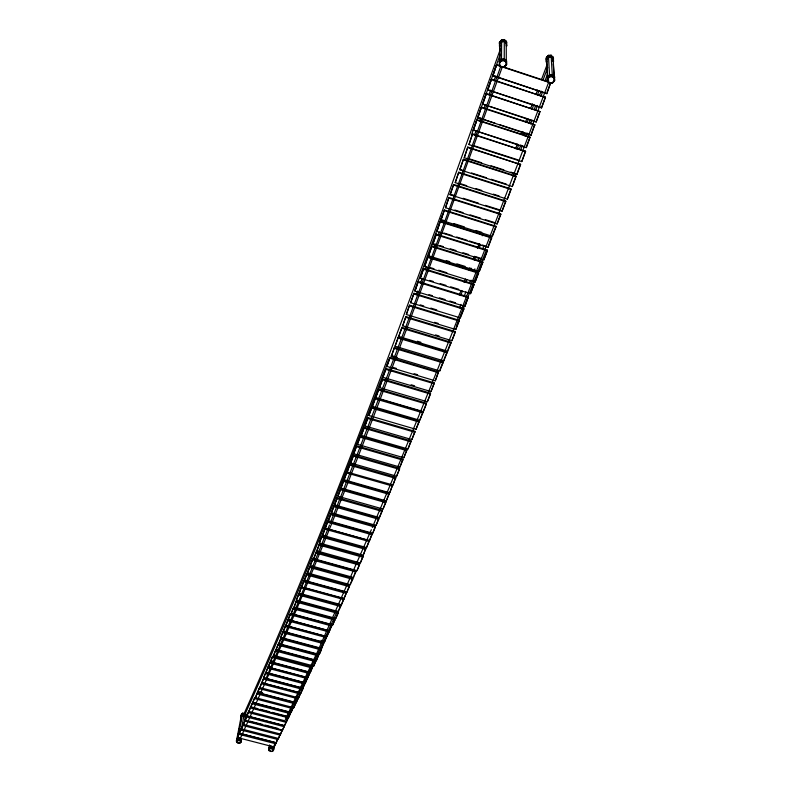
<?xml version="1.0" encoding="UTF-8"?>
<svg xmlns="http://www.w3.org/2000/svg" width="791" height="791" viewBox="0 0 791 791"><rect width="100%" height="100%" fill="white"/><g stroke="black" fill="none" stroke-linecap="round" stroke-linejoin="round"><path stroke-width="1.19" d="M506.23 61.955L504.233 60.215L501.494 60.383L499.625 62.351L499.714 65.564L501.702 67.294L504.44 67.126L506.309 65.159L506.25 41.251L504.312 39.55L501.642 39.718L499.823 42.487L501.029 41.191M506.507 61.827L506.507 60.68L504.351 58.791L501.375 58.969L499.348 61.115L499.339 62.262L501.375 60.126L504.342 59.938L506.507 61.827L506.596 64.664L504.569 66.79L504.569 65.643M506.596 64.664L506.507 60.68M506.606 41.913L506.606 43.238L504.44 41.34L501.464 41.528L499.437 43.683L499.447 42.368L501.474 40.203L504.44 40.015L506.606 41.913L506.695 46.105L506.695 44.78M435.287 380.827L438.481 371.908L390.052 357.443L387.026 365.63L386.977 366.441L435.287 380.827L438.481 371.908M506.23 62.548L504.233 60.215M501.632 41.874L501.504 59.236L499.635 61.204L499.803 43.812L501.632 41.874L504.302 41.705L504.243 59.068L506.23 60.808L506.309 65.159M504.302 41.053L504.312 39.55M504.342 59.938L504.351 58.791M504.44 41.34L504.44 40.015M504.44 67.126L506.309 64.575M428.584 255.829L431.935 245.991L482.747 261.791L482.807 262.533L479.257 271.531L428.584 255.829L431.935 245.991M424.619 266.577L427.941 256.808L478.535 272.48L478.585 273.221L475.075 282.16L424.619 266.577L427.941 256.808M450.979 343.047L450.979 342.196L401.877 327.365L398.713 336.482L447.686 351.224L450.979 343.047L401.818 328.206L401.877 327.365M501.464 41.528L501.474 40.203M501.375 60.126L501.375 58.969M499.625 62.351L499.615 62.944L501.494 60.383M501.642 39.718L501.642 40.549L504.302 40.381L506.25 42.081M501.702 67.294L499.714 64.971L499.714 65.564M499.754 61.49L499.803 43.812M447.063 352.766L447.073 351.916L398.189 337.203L395.055 346.25L443.81 360.874L447.063 352.766L398.13 338.044L398.189 337.203M447.686 351.224L447.696 350.364M499.546 45.225L499.536 46.55L499.447 42.368M503.58 66.849L501.603 66.978L499.437 65.099L499.447 63.942M443.009 362.881L443.029 362.031L394.373 347.437L391.258 356.415L439.786 370.92L443.009 362.881L394.304 348.287L394.373 347.437M443.81 360.874L443.82 360.014M439.786 370.92L439.806 370.05M420.308 278.234L423.61 268.574L473.957 284.098L473.997 284.859L470.526 293.679L420.308 278.234L423.61 268.574M464.92 306.394L468.312 296.912L464.92 306.394L414.978 291.108L418.241 281.537L467.145 296.546M434.14 383.724L434.16 382.844L385.968 368.507L382.913 377.297L430.986 391.555L434.14 383.724L385.899 369.377L385.968 368.507M414.978 291.108L418.241 281.537M430.986 391.555L434.16 382.844M410.687 302.745L413.93 293.263L463.763 308.5L463.793 309.281L460.392 317.883L410.687 302.745L413.93 293.263M430.482 394.066L430.512 393.167L382.567 378.958L379.542 387.639L427.358 401.759L430.482 394.066L382.488 379.838L382.567 378.958M427.358 401.759L430.512 393.167M406.356 314.521L409.57 305.148L459.156 320.246L459.175 321.047L455.814 329.531L406.356 314.521L409.57 305.148M426.379 404.082L426.428 403.163L378.721 389.073L375.725 397.616L423.294 411.617L426.379 404.082L378.632 389.993L378.721 389.073M423.294 411.617L426.428 403.163M422.819 412.823L422.869 411.893L375.379 397.913L372.403 406.366L419.764 420.258L422.819 412.823L375.28 398.842L375.379 397.913M414.85 432.252L414.909 431.322L367.884 417.589L364.967 425.934L411.864 439.588L414.85 432.252L367.785 418.508L367.884 417.589M419.764 420.258L422.869 411.893M402.708 325.823L405.892 316.598L455.24 331.558L455.24 332.398L451.918 340.694L402.708 325.823L405.892 316.598M411.864 439.588L414.909 431.322M419.042 421.989L419.092 421.039L371.829 407.177L368.883 415.542L416.017 429.325L419.042 421.989L371.73 408.116L371.829 407.177M386.977 366.441L390.052 357.443M416.017 429.325L419.092 421.039M406.752 450.633L406.811 449.674L360.251 436.167L357.394 444.324L403.825 457.752L406.752 450.633L360.142 437.107L360.251 436.167M410.915 441.823L410.984 440.864L364.196 427.249L361.319 435.436L407.968 448.972L410.915 441.823L364.087 428.198L364.196 427.249M403.825 457.752L406.811 449.674M407.968 448.972L410.984 440.864M402.807 460.105L402.886 459.126L356.563 445.738L353.735 453.757L399.92 467.066L402.807 460.105L356.444 446.697L356.563 445.738M399.92 467.066L402.886 459.126M399.495 469.34L399.574 468.361L353.498 455.092L350.69 463.012L396.637 476.202L399.495 469.34L353.369 456.061L353.498 455.092M396.637 476.202L399.574 468.361M389.716 492.773L392.593 485.061L389.716 492.773L344.204 479.791L344.332 478.802L346.962 472L392.929 484.992L395.836 477.369L349.988 464.208L347.229 471.911L349.988 464.208M389.053 494.316L389.142 493.317L343.719 480.355L341 488.047L386.285 500.93L389.053 494.316L343.591 481.343L343.719 480.355M386.285 500.93L389.142 493.317M392.929 484.992L395.836 477.369M385.761 502.631L385.86 501.603L340.654 488.749L337.965 496.254L383.032 509.038L385.761 502.631L340.506 489.767L340.654 488.749M383.032 509.038L385.86 501.603M369.12 541.509L369.239 540.48L325.141 528.121L322.57 535.309L366.54 547.59L369.12 541.509L324.982 529.149L325.141 528.121M382.073 511.362L382.191 510.304L337.223 497.559L334.563 504.876L379.393 517.551L382.073 511.362L337.055 498.607L337.223 497.559M366.54 547.59L369.239 540.48M378.711 519.262L378.83 518.204L334.079 505.558L331.449 512.815L376.061 525.382L378.711 519.262L333.921 506.606L334.079 505.558M379.393 517.551L382.191 510.304M375.339 527.182L375.468 526.124L330.935 513.577L328.334 520.765L372.719 533.243L375.339 527.182L330.776 514.634L330.935 513.577M376.061 525.382L378.83 518.204M372.719 533.243L375.023 527.132M369.496 540.698L372.215 533.678L327.909 521.229L325.496 527.261L325.328 528.319L369.496 540.698L372.215 533.678M363.207 555.233L365.867 548.341L321.996 536.08L319.633 541.983L319.465 543.051L363.207 555.233L365.867 548.341M362.851 557.23L362.99 556.162L319.346 544.01L316.835 550.882L360.34 562.965L362.851 557.23L319.168 545.078L316.835 550.882M360.34 562.965L362.99 556.162M344.204 479.791L346.962 472M353.488 577.509L356.069 570.855L312.87 558.901L310.606 564.547L310.418 565.624L353.488 577.509L353.626 576.431M359.45 565.09L359.598 564.013L316.182 551.96L313.711 558.693L356.988 570.667L359.45 565.09L316.005 553.038L313.711 558.693M356.988 570.667L359.598 564.013M349.404 586.665L349.553 585.577L306.819 573.821L304.416 580.386L347.022 592.083L349.404 586.665L306.641 574.899L304.416 580.386M347.022 592.083L347.17 590.996M352.707 579.319L352.855 578.231L309.884 566.366L307.472 572.921L350.304 584.717L352.707 579.319L309.696 567.454L307.472 572.921M344.085 598.767L346.596 592.35L304.07 580.673L301.875 586.082L301.687 587.169L344.085 598.767L344.233 597.689M350.304 584.717L350.462 583.62M299.216 593.23L301.559 586.823L299.216 593.23L341.405 604.759L343.739 599.499L343.887 598.411L306.265 588.108M341.405 604.759L343.887 598.411M340.664 606.479L340.822 605.382L298.721 593.883L296.398 600.151L338.37 611.581L340.664 606.479L298.523 594.98L296.398 600.151M338.37 611.581L338.538 610.474M338.064 613.43L338.232 612.313L296.338 600.913L294.054 607.073L335.799 618.414L338.064 613.43L296.141 602.02L294.054 607.073M335.799 618.414L338.232 612.313M329.086 631.95L329.264 630.842L288.023 619.699L285.808 625.661L326.91 636.745L329.086 631.95L287.815 620.806L285.808 625.661M329.62 630.832L331.993 624.89L290.544 613.658L288.507 618.562L288.3 619.669L329.62 630.832L329.788 629.715M325.328 528.319L327.909 521.229M324.35 642.381L326.683 636.518L324.35 642.381L283.435 631.376L285.64 625.444L324.34 635.885M319.465 543.051L321.996 536.08M321.611 648.353L323.915 642.589L283.089 631.613L281.121 636.33L280.914 637.437L321.611 648.353L323.915 642.589M332.813 624.811L335.186 618.987L293.53 607.676L291.513 612.432L291.296 613.569L332.813 624.811L334.751 619.926M319.168 545.078L319.346 544.01M269.593 744.934L269.078 750.639L270.492 751.45L272.233 751.45L272.361 750.699M272.233 751.45L273.3 750.649L273.419 747.287L273.666 748.434M273.617 749.947L273.587 747.248L273.617 749.947L272.46 750.817M273.3 750.649L274.25 744.914M321.344 649.945L321.532 648.818L280.924 637.922L278.788 643.587L319.267 654.424L321.344 649.945L280.706 639.049L278.788 643.587M269.078 750.639L268.95 748.751L270.018 747.94L271.768 747.94L273.182 748.751L273.419 749.898M270.156 746.358L269.009 747.238L269.029 749.937L268.762 748.701L269.919 747.821L270.156 746.358L272.055 746.368M268.831 749.492L269.889 748.691L270.255 746.477L272.005 746.477M270.492 751.45L270.611 750.699M273.053 749.502L271.639 748.691L271.768 747.94M310.418 565.624L312.87 558.901M319.267 654.424L321.532 648.818M268.762 748.701L269.009 747.238M316.005 553.038L316.182 551.96M316.479 660.307L318.724 654.79L278.333 643.983L276.445 648.442L276.227 649.559L316.479 660.307L318.724 654.79M313.78 666.022L316.005 660.584L275.832 649.856L273.963 654.226L273.745 655.353L313.78 666.022L316.005 660.584M306.641 574.899L306.819 573.821M310.388 672.32L312.583 666.932L272.648 656.293L270.809 660.623L270.581 661.741L310.388 672.32L312.583 666.932M301.687 587.169L304.07 580.673M309.696 567.454L309.884 566.366M305.455 682.831L307.61 677.541L305.455 682.831L266.053 672.399L268.07 667.06L305.286 676.918M307.798 677.818L309.973 672.518L270.235 661.958L268.426 666.2L268.208 667.317L307.798 677.818L309.973 672.518M302.963 688.121L305.089 682.91L265.756 672.508L263.976 676.651L263.759 677.768L302.963 688.121L304.614 683.928M298.523 594.98L298.721 593.883M296.141 602.02L296.338 600.913M296.279 702.635L298.336 697.692L296.279 702.635L257.688 692.501L257.915 691.383L259.606 687.508L298.652 697.84L300.709 692.906L261.781 682.653L259.844 687.636L261.781 682.653M291.128 712.394L293.135 707.52L291.128 712.394L252.922 702.408L253.16 701.291L254.811 697.494L293.827 707.718L295.854 702.823L257.332 692.718L255.434 697.662L257.332 692.718M293.827 707.718L295.854 702.823M298.652 697.84L300.709 692.906M283.435 631.376L285.64 625.444M287.815 620.806L288.023 619.699M288.3 619.669L290.544 613.658M300.906 693.094L302.963 688.249L263.838 677.927L262.157 681.674L261.92 682.821L300.906 693.094L302.963 688.249M239.881 743.135L240.019 742.383L238.269 742.383L238.131 743.135L239.881 743.135L240.919 742.324L241.067 738.962L240.919 742.324M244.389 721.402L245.803 713.937L242.679 713.116L241.66 713.937L236.42 741.167L236.697 742.314L238.131 743.135M240.958 740.376L241.235 738.913L241.255 741.622L240.958 740.376L237.607 739.605L236.568 740.416L236.697 742.314M245.497 716.656L245.823 714.945L245.793 717.941L245.497 716.656L243.47 715.024C316.944 551.535 378.859 383.17 440.834 215.083L500.387 49.101M280.914 637.437L283.089 631.613M291.296 613.569L293.53 607.676M237.349 738.942L238.467 733.089M238.922 730.746L239.366 728.412M240.494 722.559L241.453 715.015M242.343 714.036L241.196 714.955L241.166 717.941L240.869 716.656L242.016 715.746L242.343 714.036L244.261 714.036M236.42 741.167L237.468 740.346L237.784 738.023L239.683 738.023L239.218 740.346L240.652 741.167M238.111 736.975L242.679 713.116M241.196 729.955L244.033 715.054M244.399 713.116L244.192 714.194L242.481 714.194M248.671 711.386L246.871 715.984L284.483 725.752L286.194 722.341L286.411 721.214L282.644 730.123L245.24 720.423L248.671 711.386L286.718 721.273L288.666 716.686L286.718 721.273M288.794 717.18L290.752 712.553L252.626 702.596L251.034 706.136L250.787 707.273L288.794 717.18L290.752 712.553M236.657 738.913L236.677 741.622L236.657 738.913L237.784 738.023M240.869 716.656L241.196 714.955M280.706 639.049L280.924 637.922M278.472 738.428L280.35 733.999L278.472 738.428L241.166 728.857L239.673 732.179L239.426 733.297L276.267 742.798L278.125 738.408L276.484 741.681M243.193 724.378L241.443 728.857L243.193 724.378L280.637 734.088L280.854 732.96M280.637 734.088L282.535 729.618L281.28 732.12M276.227 649.559L278.333 643.983M275.723 743.767L275.94 742.65L239.189 733.168L237.468 737.568L274.101 747.001L275.723 743.767L238.941 734.285L237.468 737.568M273.745 655.353L275.832 649.856M274.101 747.001L275.94 742.65M270.581 661.741L272.648 656.293M263.759 677.768L268.07 667.06M268.208 667.317L270.235 661.958M257.688 692.501L259.606 687.508M252.922 702.408L254.811 697.494M261.92 682.821L263.838 677.927M250.717 706.788L248.908 711.435L250.717 706.788L257.836 708.647M250.787 707.273L252.626 702.596M244.943 721.056L245.18 719.929L243.41 724.447L244.943 721.056L282.318 730.746M245.24 720.423L247.029 715.865L284.552 725.614M238.941 734.285L239.189 733.168M239.426 733.297L241.166 728.857M471.584 134.648L500.248 54.342M440.3 221.292L436.919 231.437L488.096 247.425L491.686 238.002L491.587 237.379L440.3 221.292L436.919 231.437M526.233 147.166L530.108 136.991L526.371 147.709L473.245 130.021L476.943 119.718L528.952 136.616M531.334 133.719L534.815 124.582L531.048 135.39L477.695 117.562L481.422 107.171L533.648 124.207M482.55 104.066L486.307 93.565L540.105 111.65L536.15 122.041L482.55 104.066L486.03 105.203M487.642 89.808L491.448 79.199L545.503 97.431L541.499 107.932L487.642 89.808L491.142 90.955M547.125 92.102L550.754 82.571L546.888 93.654L492.882 75.847L496.619 64.654L500.08 65.801M473.325 130.545L476.943 119.718M477.784 118.077L481.422 107.171M482.639 104.56L486.307 93.565M487.74 90.293L491.448 79.199M492.882 75.847L496.619 64.654M459.858 169.254L463.447 159.248L515.92 176.067L516.048 176.64L512.271 186.538L459.917 169.818L459.858 169.254L462.181 169.996M467.797 147.057L464.248 157.706L516.82 174.564L520.626 164.577L467.797 147.057L464.248 157.706M472.543 133.857L468.964 144.595L521.773 161.601L525.62 151.516L472.543 133.857L468.964 144.595M459.917 169.818L463.447 159.248M474.471 135.271L476.133 130.644M479.455 121.369L480.691 117.889M484.013 108.614L485.259 105.144M488.996 94.712L490.657 90.075M493.97 80.801L495.631 76.163M500.663 66.573C446.055 219.433 390.279 371.918 330.381 522.802M502.216 67.176C420.219 293.214 339.477 520.231 239.91 739.298L239.831 739.397M440.983 219.542L444.433 210.011L495.947 226.236L496.036 226.888L492.398 236.311L441.012 220.185L440.983 219.542L444.483 220.64M441.012 220.185L444.433 210.011M448.952 197.483L445.491 207.726L497.104 223.991L500.782 214.499L500.693 213.847L448.952 197.483L445.491 207.726M450.158 194.171L453.678 184.471L505.676 200.993L505.775 201.626L502.058 211.227L450.188 194.804L450.158 194.171L453.688 195.288M450.188 194.804L453.678 184.471M458.74 172.211L455.22 182.622L507.318 199.194L511.075 189.514L510.976 188.881L458.74 172.211L455.22 182.622M414.741 290.445L442.248 215.666M436.296 234.156L432.904 244.083L483.835 259.932L487.414 250.816L487.345 250.094L436.296 234.156L432.904 244.083M416.244 294.559L417.529 291.078M420.515 282.97L422.226 278.343M425.647 269.069L426.507 266.755M433.775 247.069L435.06 243.588M438.056 235.481L439.331 232.01M382.913 377.297L385.899 369.377M391.258 356.415L394.304 348.287M395.055 346.25L398.13 338.044M398.713 336.482L401.818 328.206M515.554 148.748L517.284 144.14M521.17 133.768L522.04 131.464M525.491 122.249L526.786 118.788M530.672 108.426L532.402 103.809M535.863 94.594L537.593 89.986M541.479 79.614L547.095 64.635M517.017 149.331L518.748 144.723M522.643 134.351L523.513 132.048M527.409 121.685L528.269 119.372M532.165 109.01L533.895 104.392M537.356 95.177L539.086 90.569M542.982 80.198L547.738 67.522M239.91 739.298L239.119 738.596L239.317 739.516M379.542 387.639L382.488 379.838M519.123 149.598L520.844 145.01M524.304 135.825L525.165 133.531M529.05 123.208L530.346 119.767M534.232 109.445L535.527 105.994M539.413 95.671L541.143 91.084M545.029 80.761L547.619 73.87M520.607 150.191L522.337 145.603M525.797 136.418L527.093 132.977M530.553 123.801L531.849 120.361M535.744 110.028L537.475 105.44M540.935 96.265L542.666 91.677M546.561 81.354L547.421 79.051M548.598 82.432C492.447 231.783 434.803 380.619 372.324 527.449M242.016 715.746L244.251 715.707L244.182 714.856M364.967 425.934L367.785 418.508M389.073 359.084C343.502 478.931 297.446 598.738 244.429 715.529M357.394 444.324L360.142 437.107M372.403 406.366L375.28 398.842M375.725 397.616L378.632 389.993M488.393 245.744L491.587 237.379M539.502 112.302L536.15 122.041M541.499 107.932L545.335 96.937M515.92 176.067L512.271 186.538M516.82 174.564L520.488 164.024M525.481 150.972L521.773 161.601M361.319 435.436L364.087 428.198M368.883 415.542L371.73 408.116M353.735 453.757L356.444 446.697M350.69 463.012L353.369 456.061M492.309 235.649L495.947 226.236M341 488.047L343.591 481.343M500.693 213.847L497.104 223.991M505.676 200.993L502.058 211.227M459.274 294.984L461.044 290.426M464.149 282.456L465.474 279.045M469.014 269.929L469.903 267.655M473.443 258.548L474.323 256.274M477.428 248.305L479.198 243.747M482.292 235.777L483.182 233.503M510.976 188.881L507.318 199.194M460.639 295.567L462.409 291.009M465.958 281.903L466.848 279.628M470.398 270.522L471.278 268.238M474.382 260.269L475.717 256.857M479.267 247.751L480.592 244.33M459.66 307.828L461.005 304.387M464.139 296.368L465.939 291.78M469.528 282.614L470.418 280.321M474.007 271.145L474.907 268.851M478.041 260.832L478.941 258.538M482.975 248.226L483.874 245.932M322.57 535.309L324.982 529.149M337.965 496.254L340.506 489.767M456.377 326.406L485.862 251.38M475.075 282.16L478.535 272.48M487.345 250.094L483.835 259.932M460.797 316.024L463.763 308.5M473.957 284.098L470.526 293.679M482.747 261.791L479.257 271.531M456.219 327.662L459.156 320.246M331.449 512.815L333.921 506.606M334.563 504.876L337.055 498.607M328.334 520.765L330.776 514.634M329.481 525.056L298.958 600.626L266.023 678.52M455.24 331.558L451.918 340.694M440.261 368.903L443.029 362.031M444.226 358.995L447.073 351.916M448.101 349.345L450.979 342.196M371.345 529.723L317.596 651.547L285.294 719.424M354.121 575.314L356.069 570.855M347.645 589.918L349.553 585.577M344.708 596.622L346.596 592.35M350.937 582.542L352.855 578.231M338.993 609.456L340.822 605.382M337.233 611.305L318.694 652.1L286.312 719.958M327.088 635.638L329.264 630.842M330.233 628.756L331.993 624.89M551.317 56.359L551.08 55.152L548.42 55.321L546.561 57.229L546.71 61.965M282.862 728.995L284.137 726.454M546.235 57.961L546.344 62.133L546.235 57.961L548.311 55.825L551.278 55.647L553.393 57.525L553.482 58.87L551.357 56.992L551.278 55.647M546.601 58.079L548.47 56.171L548.42 55.321M546.314 59.305L548.39 57.17L551.357 56.992M546.68 59.424L548.539 57.516L551.208 57.348L553.117 59.038L554.362 78.497L552.405 76.776L549.666 76.945L547.748 78.882L546.561 57.229M547.372 77.024L549.448 74.918L552.415 74.74L554.531 76.598L554.6 77.775L552.484 75.906L549.518 76.084L547.441 78.19L547.372 77.024L547.471 80.998L549.587 82.847L552.543 82.679L554.629 80.573L554.531 76.598M552.296 75.016L549.567 75.175L547.659 77.123L547.688 79.693M549.636 76.341L547.718 78.289L547.777 81.473L549.735 83.184L552.464 83.025L554.382 81.087L554.323 77.904L552.375 76.183L549.636 76.341L549.666 76.945M553.71 81.127L552.464 83.025M236.845 738.962L239.633 738.141M236.371 740.366L237.508 739.486L239.406 739.486M270.255 746.477L269.197 747.287L269.444 748.424M271.758 746.872L271.57 747.802L272.242 747.129M501.494 60.976L504.233 60.808M237.468 740.346L239.218 740.346M238.229 742.502L240.128 742.502M269.919 747.821L273.35 748.701M269.889 748.691L271.639 748.691M249.847 721.135L262.691 724.467M265.025 725.07L277.859 728.402M242.956 725.495L280.133 735.116M240.919 729.974L277.908 739.526M252.378 703.733L290.534 713.7M260.209 709.26L269.691 711.742M272.064 712.355L286.293 716.073M250.48 707.925L288.448 717.823M248.423 712.513L286.194 722.341M246.782 716.992L284.335 726.741M259.379 688.635L298.128 698.819M259.082 691.69L262.592 692.609M257.105 693.845L295.646 703.95M254.583 698.611L292.937 708.647M265.529 673.625L304.891 684.037M263.601 679.083L302.745 689.406M261.544 683.79L300.501 694.043M272.42 657.42L312.386 668.059M270.809 660.623L273.142 661.246M270.018 663.085L309.775 673.645M268.426 666.2L270.759 666.813M267.852 668.177L307.412 678.658M278.116 645.11L318.536 655.917M275.604 650.983L315.807 661.711M285.432 626.551L326.505 637.615M321.017 640.324L324.528 641.274M282.871 632.721L323.737 643.706M293.313 608.813L335.008 620.124M290.337 614.765L331.815 625.997M301.371 587.911L343.739 599.499M303.882 581.761L346.438 593.428M312.692 559.969L355.93 571.933M321.828 537.148L365.739 549.409M327.741 522.287L372.086 534.746M346.834 472.978L392.514 486.05M349.849 465.217L395.737 478.387M411.102 384.762L414.613 385.8M391.327 355.564L397.24 357.324M390.003 358.254L438.481 372.729M392.919 367.38L396.449 368.428M414.098 373.688L417.638 374.736M435.534 334.909L439.045 335.967M417.411 341.247L420.901 342.295M409.53 305.939L459.175 321.047M434.625 322.303L438.155 323.371M405.852 317.418L455.24 332.398M428.92 294.608L432.4 295.676M439.361 297.802L445.165 299.581M449.802 301.005L455.606 302.775M413.901 294.034L463.793 309.281M420.179 304.851L423.729 305.929M430.818 308.095L436.731 309.894M429.661 280.35L433.161 281.428M440.162 283.583L445.995 285.373M450.662 286.807L458.82 289.318M418.221 282.288L468.351 297.673M446.243 260.565L449.782 261.663M456.842 263.848L465.088 266.409M427.941 257.54L478.585 273.221M430.482 267.655L434.002 268.742M438.689 270.186L446.895 272.727M471.515 280.321L475.025 281.408M423.6 269.316L473.997 284.859M439.845 245.526L443.316 246.604M450.247 248.769L456.031 250.569M462.962 252.725L468.747 254.524M475.678 256.68L481.462 258.479M431.935 246.723L482.807 262.533M440.34 221.905L491.686 238.002M443.85 232.999L451.987 235.54M456.634 236.993L467.085 240.256M469.409 240.988L479.87 244.251M482.194 244.983L485.674 246.07M436.296 234.858L487.414 250.816M454.835 210.03L463.042 212.621M470.072 214.836L480.612 218.158M485.298 219.631L495.848 222.953M444.463 210.653L496.036 226.888M453.816 223.566L464.317 226.859M475.984 230.527L481.808 232.356M463.111 198.274L478.417 203.119M485.476 205.353L500.782 210.198M448.981 198.126L500.782 214.499M458.79 172.834L511.075 189.514M460.965 183.838L466.749 185.677M476.004 188.614L481.778 190.453M493.347 194.131L499.131 195.97M453.718 185.094L505.775 201.626M468.845 158.655L481.679 162.768M491.013 165.764L503.857 169.877M510.857 172.122L516.691 174M463.516 159.802L516.048 176.64M471.476 172.962L486.584 177.787M491.231 179.27L506.339 184.095M474.748 145.94L518.125 159.911M467.877 147.601L520.626 164.577M473.245 130.021L518.164 144.555M520.468 145.307L523.929 146.424M472.632 134.381L525.62 151.516M481.511 107.665L534.963 125.107M477.695 117.562L481.165 118.69M484.636 119.817L495.047 123.198M499.675 124.701L529.743 134.48M477.022 120.232L530.257 137.515M494.652 92.102L541.341 107.428M486.406 94.05L540.105 111.65M489.52 106.34L529.021 119.243M531.344 120.005L534.825 121.142M492.773 75.372L546.888 93.654M491.557 79.664L545.503 97.431M504.688 67.324L548.45 81.809M496.728 65.109L550.932 83.045M241.631 727.394L241.324 726.563L242.234 726.8M504.302 41.705L506.24 43.406M548.816 81.058L547.402 79.822L547.471 80.998M551.08 55.152L553.028 57.684L551.129 56.003M530.899 134.856L531.048 135.39M240.79 740.425L241.067 741.572M241.393 717.882L241.126 716.725L242.145 715.904L243.875 715.904L245.279 716.715L245.546 717.872M241.66 713.937L241.927 715.094M245.803 713.937L246.07 715.084M487.998 246.792L488.096 247.425M553.413 60.353L553.502 61.698L553.393 57.525M554.55 79.407L554.629 80.573M553.285 63.942L553.967 74.581M554.115 76.945L554.382 81.087M552.415 74.74L552.484 75.906M551.208 57.348L552.405 76.776M548.539 57.516L549.567 75.175M549.448 74.918L549.518 76.084M548.311 55.825L548.39 57.17M549.696 82.58L549.735 83.184M546.591 59.76L547.777 81.473M499.348 61.115L499.437 65.099M506.25 41.251L506.329 45.987M460.372 317.102L460.392 317.883M455.804 328.73L455.814 329.531M552.968 56.843L552.988 58.534M553.117 59.038L553.136 61.579M554.244 76.727L554.273 79.308"/></g></svg>
